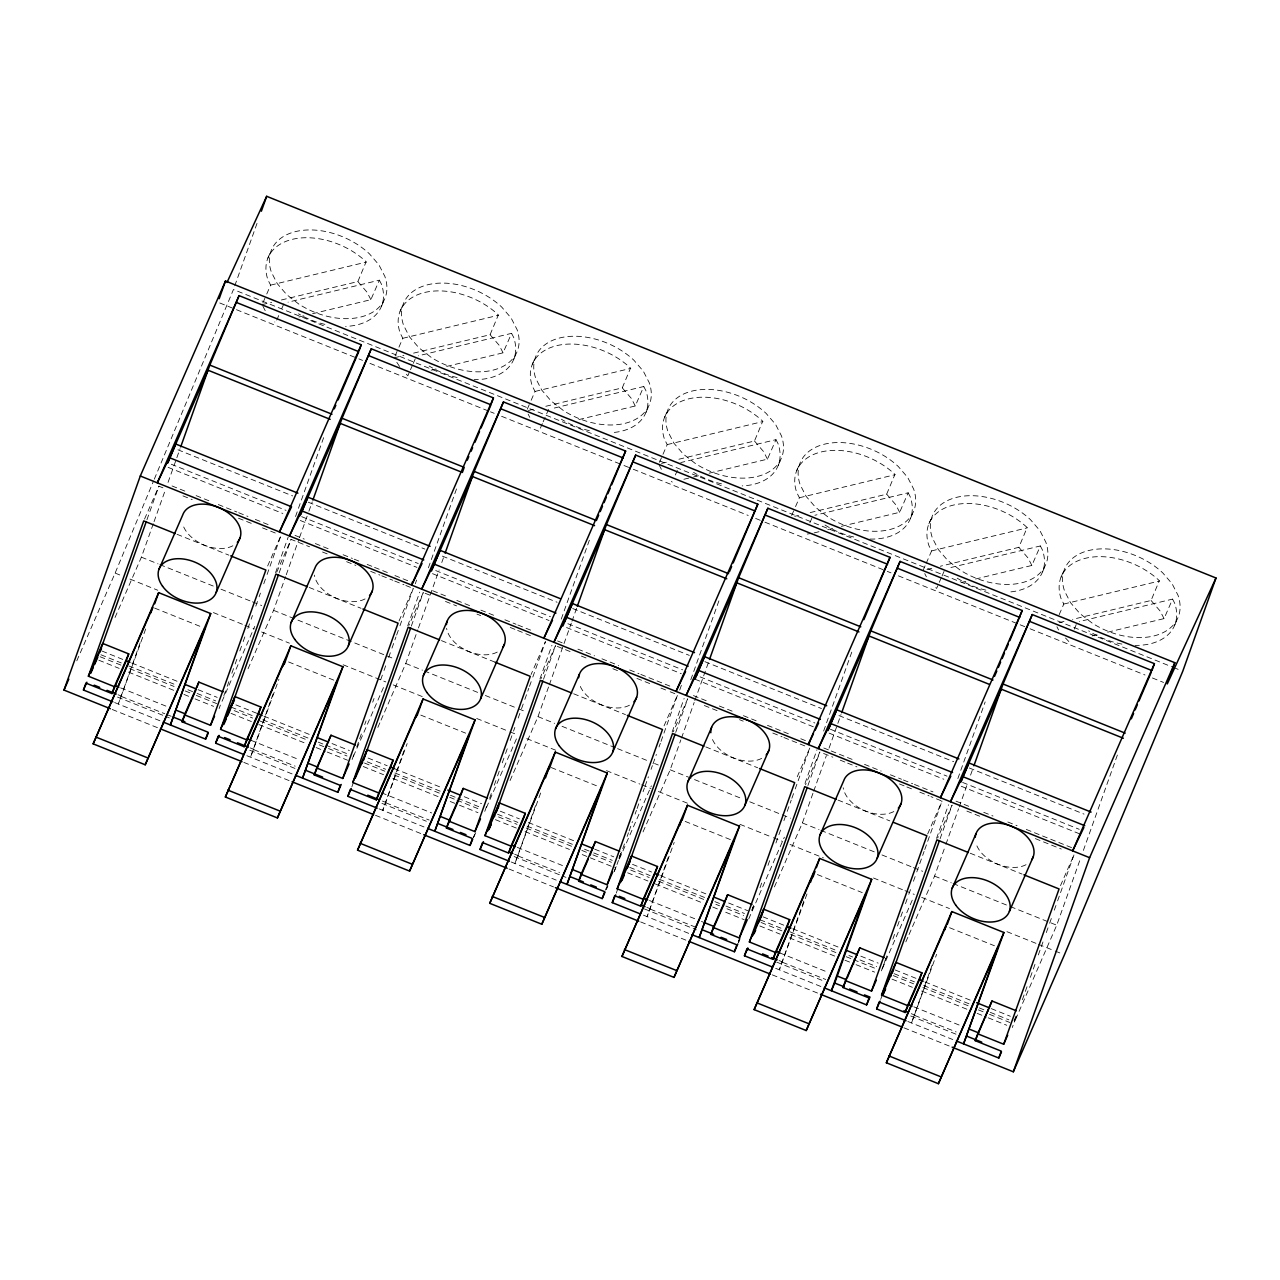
<?xml version="1.0" encoding="UTF-8"?>
<svg xmlns="http://www.w3.org/2000/svg" width="1280" height="1280" viewBox="0 0 1280 1280"><rect width="100%" height="100%" fill="white"/><g stroke="black" fill="none" stroke-linecap="round" stroke-linejoin="round"><path stroke-width="0.75" stroke-dasharray="5 3.75" d="M146.928 519.776L158.896 486.208L164.448 488.432M234.768 285.792L258.032 220.544M115.04 617.472L141.392 557.184L153.376 523.52M154.048 521.648L165.376 489.872M168.048 482.384L180.032 448.736M140.208 642.672L118.336 704.032L146.064 627.968M219.136 708.576L220.384 705.088M223.888 695.68L226.544 688.224M227.216 686.352L229.2 680.752M231.856 673.296L234.528 665.84M235.184 663.984L237.184 658.384M239.84 650.928L242.496 643.472M243.168 641.6L245.152 636.016M247.808 628.544L250.464 621.088M251.136 619.232L252.464 615.504M255.792 606.176L258.448 598.72M259.104 596.848L260.432 593.12M263.76 583.808L266.416 576.336M267.088 574.48L281.04 535.328L266.672 568.208M275.536 572.64L288.192 537.12M295.52 516.544L324.176 436.144M279.12 572.928L291.088 539.36L296.64 541.6M248.048 668.8L273.584 610.336L285.584 576.672M286.24 574.8L298.912 539.28M299.568 537.408L308.24 513.104M308.896 511.232L312.24 501.888M273.056 693.968L250.528 757.184L278.928 679.264M352.112 759.52L354.576 752.608M356.752 746.96L362.064 732.048M364.72 724.592L366.048 720.864M372.704 702.208L374.032 698.48M380.672 679.84L383.328 672.384M384 670.512L385.984 664.928M388.656 657.472L391.312 650M391.968 648.144L395.952 636.96M396.624 635.088L399.28 627.632M399.952 625.76L413.232 588.48L398.88 621.36M415.296 583.76L416.624 580.032M407.728 625.792L419.728 592.144M428.384 567.824L457.04 487.44M351.872 786.8L353.728 781.616M411.328 626.08L423.28 592.512L408.912 625.392M381.04 720.128L405.776 663.488L417.776 629.824M418.448 627.968L439.104 570M441.776 562.528L444.432 555.04M403.936 750.848L382.736 810.336L407.152 743.584M474.64 834.176L473.408 837.632L474.976 834.064M484.768 811.392L486.784 805.776M489.616 798.256L491.6 792.656M494.272 785.2L496.928 777.744M497.584 775.872L499.584 770.288M502.24 762.832L504.896 755.36M505.568 753.504L507.552 747.904M510.208 740.448L512.88 732.992M513.536 731.136L514.864 727.392M518.192 718.08L520.848 710.624M521.52 708.752L524.176 701.296M524.832 699.424L528.816 688.24M529.488 686.384L532.144 678.928M532.816 677.056L545.44 641.632L531.072 674.512M539.936 678.944L551.92 645.296M561.248 619.12L589.904 538.72M543.52 679.232L555.488 645.664L541.12 678.544M510.048 780.592L537.984 716.64L548.64 686.72M549.312 684.848L571.296 623.152M571.968 621.28L576.624 608.192M535.472 805.856L514.928 863.504L541.344 791.152M606.224 889.056L607.456 885.616M618.976 858.928L621.44 852.016L619.056 857.472M624.464 843.952L616.976 864.544M627.136 836.496L628.464 832.768M629.12 830.896L632.448 821.568M635.104 814.112L636.432 810.384M637.104 808.528L640.416 799.2M643.072 791.744L644.4 788.016M645.072 786.144L648.4 776.816M651.056 769.36L652.384 765.632M653.04 763.776L656.368 754.448M659.024 746.992L660.352 743.264M661.024 741.392L677.632 694.784L668.384 691.056M679.696 690.064L682.352 682.624M672.128 732.096L684.128 698.448M690.784 679.744L719.44 599.344M616.272 893.104L618.112 887.92M675.712 732.384L687.68 698.816L673.312 731.712M643.04 831.92L670.176 769.792L680.848 739.872M681.504 738L694.176 702.48M694.832 700.608L708.832 661.344M668.336 857.152L647.12 916.656L674.192 842.448M738.416 942.208L739.648 938.768M748.72 918.976L784.352 837.184M751.792 910.352L753.024 906.896M752.016 910.16L754.016 904.56M759.984 887.776L761.984 882.192M767.968 865.408L769.952 859.808M775.936 843.024L781.264 828.112M783.92 820.656L786.576 813.2M787.232 811.328L791.232 800.144M791.888 798.272L794.544 790.816M795.216 788.96L809.84 747.936L796.272 778.992M804.992 783.376L816.992 749.728M823.648 731.024L852.304 650.64M807.92 785.536L819.872 751.968L805.52 784.864M774.432 886.896L802.384 822.944L813.04 793.024M813.712 791.168L826.368 755.632M829.04 748.16L841.024 714.496M803.84 901.008L779.328 969.808L807.056 893.744M881.376 970.848L882.704 967.104M884.608 961.776L885.84 958.32M882.88 967.04L886.88 955.856M892.848 939.072L894.848 933.472M897.504 926.016L900.16 918.56M900.832 916.688L902.816 911.104M905.488 903.648L908.144 896.176M908.8 894.32L910.8 888.72M913.456 881.264L916.112 873.808M916.784 871.936L924.08 851.44M924.752 849.568L942.032 801.088L930.928 796.624M936.528 838.4L948.512 804.752M957.856 778.576L985.168 701.92M880.672 999.408L882.512 994.224M940.112 838.688L952.08 805.136L937.712 838.016M909.024 934.576L934.576 876.096L945.232 846.192M945.904 844.32L958.56 808.784M959.232 806.928L967.888 782.608M970.56 775.136L973.232 767.664M932.064 965.312L911.52 1022.96L936.608 954.336M1012.32 1027.504L1013.104 1025.296M1014.24 1022.128L1015.568 1018.384L1014.016 1021.952M1016.416 1016.464L1014.416 1022.048L1056.72 925.216L1080.72 857.904M1022.4 999.68L1027.712 984.768M1030.368 977.312L1035.68 962.384M1038.336 954.928L1043.664 940.016M1046.32 932.56L1048.976 925.104M1049.648 923.232L1051.632 917.632M1054.288 910.176L1056.944 902.72M1057.616 900.864L1074.224 854.24L1059.856 887.12M1083.376 850.432L1118.032 753.2M76.784 660.832L115.12 573.088L153.536 481.024M154.304 479.184L233.44 289.536L1171.648 666.752M144.528 519.088L158.896 486.208M267.888 258.112L271.296 250.304M262.88 302.864L265.984 295.76M266.752 294L270.624 285.136L267.984 279.984A61.696 40.224 23.6 0 1 295.152 238.736A61.696 40.224 23.6 0 1 366.144 261.776L357.872 281.568L279.344 300.48M278.736 315.52L275.648 322.624L274.768 321.936M281.84 308.432L284.16 303.12M312.56 313.728L370.864 299.68L379.376 280.176L288.048 302.176M381.552 306.096L384.96 298.304M276.72 572.24L291.088 539.36M222.032 701.312L254.752 626.384M400.08 311.264L403.488 303.472M395.072 356.016L398.176 348.912M398.944 347.152L402.816 338.288L400.192 333.136A61.696 40.224 23.6 0 1 427.36 291.904A61.696 40.224 23.6 0 1 498.352 314.928L490.08 334.72L413.456 353.168M412.496 365.136L407.84 375.776L404.512 372.224M413.264 363.36L416.368 356.272M446.704 366.416L503.056 352.832L511.584 333.344L418.304 355.808M513.744 359.248L517.152 351.456M353.424 756.288L383.76 686.848M532.288 364.416L535.696 356.624M377.84 727.44L380.24 721.952M527.28 409.168L530.368 402.08M531.152 400.304L535.024 391.44L532.384 386.304A61.696 40.224 23.6 0 1 559.552 345.056A61.696 40.224 23.6 0 1 630.544 368.08L622.272 387.872L545.648 406.32M542.368 423.6L540.032 428.928L539.168 428.24M543.136 421.84L548.56 409.424M578.896 419.568L635.264 405.984L643.776 386.496L552.448 408.496M645.952 412.4L649.36 404.608M486.432 807.616L516.752 738.176M474.176 836.272L475.744 832.72M664.48 417.568L667.888 409.776M659.472 462.32L667.216 444.592L664.576 439.456A61.696 40.224 23.6 0 1 691.76 398.208A61.696 40.224 23.6 0 1 762.736 421.232L754.48 441.024L675.936 459.936M675.328 474.992L678.432 467.888M709.152 473.184L767.456 459.152L775.968 439.648L680.752 462.576M664.064 725.84L677.632 694.784M778.144 465.552L781.552 457.76M605.344 890.128L606.704 887.008M614.176 871.184L616.512 865.824M619.424 858.944L651.36 785.856M606.384 889.44L607.936 885.872M614.176 871.6L615.728 868.032L580.56 853.904M796.688 470.72L800.096 462.928M791.664 515.472L794.768 508.384M795.536 506.608L799.408 497.744L796.784 492.608A61.696 40.224 23.6 0 1 823.952 451.36A61.696 40.224 23.6 0 1 894.944 474.384L886.672 494.176L810.048 512.624M809.856 522.816L812.96 515.728M841.36 526.336L899.648 512.304L908.176 492.8L814.896 515.264M910.336 518.72L913.744 510.912M738.224 941.712L739.584 938.592M738.576 942.592L740.144 938.592M928.88 523.872L932.288 516.08M923.088 570.4L925.424 565.072M926.192 563.312L931.616 550.896L928.976 545.76A61.696 40.224 23.6 0 1 956.144 504.512A61.696 40.224 23.6 0 1 1027.136 527.536L1018.864 547.328L940.336 566.24M941.28 577.744L936.64 588.384L935.76 587.696M942.048 575.968L945.152 568.88M975.504 579.024L1031.856 565.456L1040.368 545.952L949.04 567.952M927.664 833.968L942.032 801.088M1042.544 571.872L1045.952 564.064M882.224 968.896L913.36 897.648M1061.072 577.04L1064.48 569.232M905.84 941.872L908.24 936.4M1059.168 614.688L1063.808 604.048L1061.184 598.912A61.696 40.224 23.6 0 1 1088.352 557.664A61.696 40.224 23.6 0 1 1159.344 580.688L1151.072 600.48L1072.528 619.392M1074.256 629.136L1077.344 622.032M1107.696 632.176L1164.048 618.608L1172.576 599.104L1079.296 621.568M1174.736 625.024L1178.144 617.216M1014.064 1020.576L1016.448 1015.12M270.624 285.136L366.4 262.064M262.096 304.624L271.68 302.32M298.96 317.008L304.784 315.6M402.816 338.288L498.592 315.216M394.304 357.776L403.872 355.472M431.152 370.16L436.992 368.752M535.024 391.44L630.8 368.368M528.416 410.48L536.08 408.624M667.216 444.592L762.992 421.52M666.368 462.24L658.704 464.096L661.984 470.496M683.904 479.264L691.664 477.392M693.616 476.928L701.392 475.056M799.408 497.744L895.184 474.672M794.72 516.32L798.56 515.392M812.208 533.36L803.568 534.544M814.144 532.896L819.984 531.488M827.76 529.616L833.584 528.208M931.616 550.896L1027.392 527.824M926.928 569.472L932.672 568.096M961.888 582.304L965.776 581.36M1063.808 604.048L1159.584 580.992M1059.12 622.624L1064.864 621.248M1092.144 635.92L1097.984 634.512M121.6 696.56L164.752 713.728M166.544 714.432L171.936 716.576M253.792 749.712L295.152 766.16M385.984 802.88L429.136 820.032M518.192 856.032L559.536 872.464M650.384 909.184L698.928 928.48M782.592 962.336L825.744 979.488M914.784 1015.488L956.144 1031.936M1173.504 667.504L1180.912 670.48M219.776 302.976L234.608 308.944M236.464 309.696L356.992 358.144M358.848 358.896L362.544 360.384M369.968 363.376L488.64 411.088M490.48 411.824L494.192 413.312M501.616 416.304L622.128 464.768M623.984 465.504L631.408 468.48M633.264 469.232L748.224 515.456M755.632 518.432L763.056 521.424M764.896 522.16L885.424 570.624M887.28 571.376L890.992 572.864M898.4 575.84L1028.192 628.032M1030.048 628.768L1145.008 674.992M1152.416 677.984L1163.552 682.448M177.952 449.792L292.704 495.936M308.304 502.208L424.896 549.088M442.352 556.112L557.088 602.24M572.688 608.512L689.296 655.392M704.896 661.664L821.488 708.544M838.944 715.568L953.68 761.696M969.28 767.968L1084.032 814.112M171.296 464.24L286.048 510.384M301.648 516.656L418.24 563.536M435.696 570.56L550.432 616.688M567.888 623.712L682.64 669.84M700.08 676.864L814.832 722.992M830.432 729.264L947.024 776.16M962.624 782.432L1079.232 829.312M168.112 467.344L282.848 513.488M300.304 520.496L416.912 567.376M432.496 573.648L549.104 620.528M566.56 627.552L681.296 673.68M695.056 679.216L813.504 726.848M829.104 733.12L943.84 779.248M961.296 786.272L1081.6 834.64M172.048 485.952L185.008 491.168M196.112 495.632L209.072 500.832M218.32 504.56L236.832 512M238.688 512.736L247.936 516.464M255.344 519.44L268.288 524.656M294.992 535.392L304.256 539.104M315.36 543.568L328.32 548.784M343.12 554.736L352.368 558.448M354.224 559.2L359.776 561.424M367.184 564.416L372.736 566.64M374.576 567.392L387.536 572.592M394.944 575.568L411.6 582.272M432.752 590.768L447.552 596.72M456.816 600.448L471.616 606.4M480.864 610.128L495.68 616.08M504.928 619.792L516.032 624.256M517.888 625.008L530.848 630.208M557.552 640.944L563.104 643.184M577.904 649.136L594.56 655.84M601.968 658.816L618.624 665.504M629.728 669.968L638.976 673.696M640.832 674.432L670.448 686.336M693.44 695.584L706.4 700.8M719.36 706.016L734.16 711.968M743.408 715.68L758.224 721.632M767.472 725.36L789.68 734.288M800.784 738.752L810.048 742.48M823.792 748L829.344 750.24M831.2 750.976L853.408 759.904M864.512 764.368L881.168 771.072M890.416 774.784L901.52 779.248M903.376 780L912.624 783.728M914.48 784.464L932.992 791.904M955.984 801.152L968.944 806.368M983.744 812.32L993.008 816.032M1007.808 821.984L1017.072 825.712M1026.32 829.44L1072.592 848.032M182.944 495.888L192.208 499.6M238.48 518.208L253.28 524.16M262.528 527.888L277.344 533.84M298.496 542.336L309.6 546.8M322.544 552.016L328.096 554.24M346.608 561.68L355.856 565.408M370.672 571.36L379.92 575.088M381.776 575.824L392.88 580.288M394.736 581.04L403.984 584.752M405.84 585.504L411.392 587.728M425.136 593.264L432.544 596.24M445.488 601.44L456.592 605.904M476.96 614.096L480.656 615.584M510.272 627.488L515.824 629.728M517.68 630.464L530.624 635.68M557.328 646.416L570.288 651.616M581.392 656.08L586.944 658.32M612.864 668.736L618.416 670.976M636.912 678.416L649.872 683.616M660.976 688.08L666.528 690.32M704.336 705.52L719.136 711.472M739.504 719.664L743.2 721.152M772.816 733.056L782.064 736.768M783.92 737.52L806.128 746.448M823.584 753.472L832.832 757.184M840.24 760.16L845.792 762.4M847.648 763.136L856.896 766.864M899.456 783.968L905.008 786.208M906.864 786.944L912.416 789.184M919.824 792.16L929.072 795.888M966.88 811.088L981.696 817.04M1035.36 838.624L1061.28 849.04M177.04 534.304L228.864 555.152M309.232 587.472L361.056 608.304M441.44 640.624L495.104 662.192M573.632 693.776L625.456 714.608M705.824 746.928L757.648 767.76M838.032 800.08L889.856 820.912M970.224 853.232L1022.048 874.064M141.392 557.184L158.048 563.872M159.888 564.624L213.568 586.192M220.976 589.184L250.576 601.088M252.432 601.824L261.696 605.552M273.584 610.336L393.888 658.704M405.776 663.488L422.448 670.176M424.288 670.928L477.968 692.512M485.36 695.488L516.832 708.128M518.688 708.88L526.08 711.856M537.984 716.64L554.64 723.344M562.048 726.32L615.712 747.888M617.568 748.64L647.184 760.544M654.576 763.52L658.288 765.008M670.176 769.792L742.368 798.816M749.76 801.792L790.48 818.16M802.384 822.944L819.04 829.648M820.88 830.384L874.56 851.968M881.968 854.944L911.568 866.848M913.424 867.6L922.672 871.312M934.576 876.096L951.232 882.8M953.088 883.536L1008.608 905.872M1010.464 906.608L1056.72 925.216M115.12 573.088L120.672 575.328M129.952 579.056L157.76 590.24M213.392 612.592L243.056 624.528M244.912 625.28L254.176 628.992M261.6 631.984L289.408 643.168M343.184 664.784L385.824 681.936M393.232 684.912L424.768 697.584M476.672 718.464L508.192 731.136M510.048 731.888L517.472 734.864M526.736 738.592L556.4 750.512M606.464 770.64L639.84 784.064M641.696 784.816L650.976 788.544M658.384 791.52L688.048 803.456M739.968 824.32L771.488 836.992M773.344 837.744L782.608 841.472M790.032 844.448L823.408 857.872M873.472 878L903.136 889.936M904.992 890.672L914.256 894.4M921.68 897.392L949.488 908.56M1006.96 931.68L1036.64 943.6M1038.496 944.352L1053.328 950.32M1055.168 951.056L1062.592 954.048M154.592 608.08L201.248 626.832M288.576 661.952L335.248 680.72M420.784 715.104L465.648 733.152M551.184 767.536L597.856 786.304M685.168 821.408L731.84 840.176M817.376 874.56L862.24 892.608M949.568 927.712L994.448 945.76M101.968 651.04L122.784 659.424M131.792 663.04L177.904 681.584M198.096 689.696L217.184 697.376M235.904 704.896L256.72 713.264M263.984 716.192L310.112 734.736M332.016 743.552L349.376 750.528M368.096 758.048L387.184 765.728M394.336 768.608L442.304 787.888M464.224 796.704L481.568 803.68M500.288 811.2L519.376 818.88M528.384 822.496L574.496 841.04M594.688 849.152L613.776 856.832M632.496 864.352L651.584 872.032M660.576 875.648L706.704 894.192M728.624 903.008L747.712 910.688M762.96 916.816L783.776 925.184M792.784 928.8L838.896 947.344M860.816 956.16L878.16 963.136M895.152 969.968L915.968 978.336M924.976 981.952L971.104 1000.496M991.28 1008.624L1010.368 1016.288M100.928 654.768L121.296 662.944M128.688 665.92L176.816 685.28M187.92 689.744L195.312 692.72M197.168 693.456L215.68 700.896M231.28 707.168L253.488 716.096M262.736 719.824L309.008 738.432M318.256 742.144L323.808 744.384M325.664 745.12L347.872 754.048M367.184 761.808L385.68 769.264M394.944 772.976L441.2 791.584M450.464 795.296L456.016 797.536M457.872 798.272L481.92 807.952M497.52 814.224L517.888 822.416M527.136 826.128L573.408 844.736M584.512 849.2L591.92 852.176M593.76 852.928L612.272 860.368M629.728 867.376L650.08 875.568M659.328 879.28L705.6 897.888M714.864 901.616L724.112 905.328M725.968 906.08L744.464 913.52M760.064 919.792L782.272 928.72M789.68 931.696L835.952 950.304M848.912 955.504L852.608 956.992M860.016 959.968L876.672 966.672M894.112 973.68L914.48 981.872M923.728 985.584L970 1004.192M979.248 1007.92L988.512 1011.632M990.352 1012.384L1008.864 1019.824M100.08 656.72L122.288 665.648M129.696 668.624L174.112 686.48M185.216 690.944L194.464 694.672M196.32 695.408L216.672 703.6M234.128 710.608L252.64 718.048M260.032 721.024L308.16 740.384M319.264 744.848L326.672 747.824M328.512 748.56L347.024 756M364.48 763.024L384.832 771.2M394.08 774.928L440.352 793.536M449.616 797.248L455.168 799.488M457.008 800.224L479.216 809.152M498.528 816.912L517.024 824.352M526.288 828.08L572.56 846.688M581.808 850.4L591.056 854.128M592.912 854.864L611.424 862.304M630.72 870.064L649.232 877.52M658.48 881.232L704.752 899.84M715.856 904.304L719.552 905.792M726.96 908.768L743.616 915.472M761.072 922.48L783.28 931.408M790.688 934.384L836.944 952.992M846.208 956.72L851.76 958.944M853.6 959.696L877.664 969.36M893.264 975.632L913.632 983.824M922.88 987.536L969.152 1006.144M978.4 1009.872L987.648 1013.584M989.504 1014.336L1009.872 1022.512M98.832 660.208L119.184 668.4M128.448 672.112L174.72 690.72M183.968 694.432L193.216 698.16M195.072 698.896L213.584 706.352M231.024 713.36L251.392 721.552M258.8 724.528L306.912 743.872M316.16 747.584L325.424 751.312M327.264 752.064L347.632 760.24M363.232 766.512L383.584 774.704M392.848 778.416L439.104 797.024M450.208 801.488L457.616 804.464M459.472 805.216L477.984 812.656M495.424 819.664L517.632 828.592M525.04 831.568L569.456 849.44M627.632 872.816L647.984 881.008M655.392 883.984L701.648 902.592M712.768 907.056L718.32 909.28M725.712 912.256L744.224 919.696M759.824 925.968L780.176 934.16M789.44 937.888L835.712 956.48M844.96 960.208L854.208 963.92M856.064 964.672L874.576 972.112M892.016 979.136L912.384 987.312M921.632 991.04L967.904 1009.632M977.152 1013.36L986.416 1017.088M988.256 1017.824L1006.768 1025.264M120.656 687.904L167.28 706.656M251.088 740.352L299.472 759.808M381.52 792.784L431.68 812.96M517.264 847.36L563.872 866.112M649.456 900.528L699.664 920.704M701.456 921.424L705.04 922.88M779.888 952.96L828.272 972.416M913.856 1006.832L960.464 1025.568M118.064 694.752L121.744 696.24M250.272 747.92L253.936 749.392M382.464 801.072L386.144 802.544M514.656 854.224L518.336 855.696M646.864 907.376L650.528 908.848M779.056 960.528L782.736 962M911.264 1013.68L914.928 1015.152M117.536 697.072L169.36 717.904M249.744 750.224L296 768.832M381.936 803.376L426.352 821.248M514.128 856.528L565.952 877.376M644.48 908.944L696.304 929.776M776.672 962.096L824.8 981.44M910.736 1016L956.992 1034.592M114.656 702.56L161.408 721.36M246.864 755.712L293.616 774.512M379.056 808.864L424.016 826.944M511.248 862.016L556.208 880.096M643.456 915.168L690.208 933.968M775.648 968.32L822.4 987.12M907.856 1021.488L952.8 1039.552M112.208 709.472L158.56 728.112M243.856 762.4L290.208 781.04M375.504 815.328L421.856 833.968M508.992 869.008L553.504 886.896M640.64 921.936L686.992 940.576M772.288 974.864L818.64 993.504M903.936 1027.808L950.288 1046.448M1068.832 641.536L1065.504 638M671.36 481.392L672.24 482.08M1151.072 600.48L1160.192 611.104L1164.048 618.608M1018.864 547.328L1028 557.936L1031.856 565.456M886.672 494.176L895.808 504.784L899.648 512.304M754.48 441.024L763.6 451.632L767.456 459.152M622.272 387.872L631.408 398.48L635.264 405.984M490.08 334.72L499.216 345.328L503.056 352.832M357.872 281.568L367.008 292.176L370.864 299.68M399.584 366.512L395.936 360.992M1172.576 599.104L1174.64 603.136A61.696 40.224 23.6 0 1 1135.136 645.392M1040.368 545.952L1042.432 549.984A61.696 40.224 23.6 0 1 1008.384 592.096M1056.928 626.752L1058.576 629.952M908.176 492.8L910.24 496.832A61.696 40.224 23.6 0 1 868.912 539.04M924.736 573.6L926.384 576.8M775.968 439.648L778.048 443.68A61.696 40.224 23.6 0 1 742.192 485.888M643.776 386.496L645.84 390.528A61.696 40.224 23.6 0 1 611.792 432.64M511.584 333.344L513.648 337.376A61.696 40.224 23.6 0 1 474.144 379.632M528.144 414.144L529.776 417.344M379.376 280.176L381.456 284.224A61.696 40.224 23.6 0 1 345.6 326.416M262.928 306.224L265.392 311.04M232.848 545.776A30.88 20.128 23.6 0 1 183.248 525.84M1026.032 864.704A30.88 20.128 23.6 0 1 976.448 844.768M893.824 811.552A30.88 20.128 23.6 0 1 863.184 810A30.88 20.128 23.6 0 1 843.2 787.76M761.632 758.384A30.88 20.128 23.6 0 1 712.048 738.448M629.44 705.232A30.88 20.128 23.6 0 1 579.84 685.296M497.232 652.08A30.88 20.128 23.6 0 1 466.592 650.528A30.88 20.128 23.6 0 1 446.608 628.288M365.04 598.928A30.88 20.128 23.6 0 1 334.384 597.376A30.88 20.128 23.6 0 1 314.416 575.136M721.504 483.84A61.696 40.224 23.6 0 1 693.568 472.352M853.696 536.992A61.696 40.224 23.6 0 1 824.288 524.56M985.904 590.144A61.696 40.224 23.6 0 1 956.48 577.712M1121.92 644.08A61.696 40.224 23.6 0 1 1088.688 630.88M589.312 430.672A61.696 40.224 23.6 0 1 561.376 419.2M457.104 377.52A61.696 40.224 23.6 0 1 429.168 366.048M324.912 324.368A61.696 40.224 23.6 0 1 298.496 313.808M1092.096 623.072L1079.888 613.552L1070.496 602.656L1064.592 591.12A61.696 40.224 23.6 0 1 1091.76 549.872A61.696 40.224 23.6 0 1 1162.752 572.896L1172.128 583.792L1178.048 595.344A61.696 40.224 23.6 0 1 1157.248 634.992A61.696 40.224 23.6 0 1 1092.096 623.072M959.888 569.92L947.68 560.4L938.304 549.504L932.384 537.952A61.696 40.224 23.6 0 1 959.552 496.704A61.696 40.224 23.6 0 1 1030.544 519.744L1039.92 530.64L1045.84 542.192A61.696 40.224 23.6 0 1 1025.056 581.84A61.696 40.224 23.6 0 1 959.888 569.92M827.696 516.768L815.488 507.248L806.112 496.352L800.192 484.8A61.696 40.224 23.6 0 1 827.36 443.552A61.696 40.224 23.6 0 1 898.352 466.592L907.728 477.488L913.648 489.04A61.696 40.224 23.6 0 1 892.864 528.672A61.696 40.224 23.6 0 1 827.696 516.768M695.488 463.616L683.296 454.096L673.904 443.2L667.984 431.648A61.696 40.224 23.6 0 1 695.168 390.4A61.696 40.224 23.6 0 1 766.144 413.44L775.536 424.336L781.456 435.872A61.696 40.224 23.6 0 1 760.656 475.52A61.696 40.224 23.6 0 1 695.488 463.616M563.296 410.464L551.088 400.944L541.712 390.048L535.792 378.496A61.696 40.224 23.6 0 1 562.96 337.248A61.696 40.224 23.6 0 1 633.952 360.288L643.328 371.184L649.248 382.72A61.696 40.224 23.6 0 1 628.464 422.368A61.696 40.224 23.6 0 1 563.296 410.464M431.104 357.312L418.896 347.792L409.52 336.88L403.6 325.344A61.696 40.224 23.6 0 1 430.768 284.096A61.696 40.224 23.6 0 1 501.76 307.12L511.136 318.032L517.056 329.568A61.696 40.224 23.6 0 1 496.256 369.216A61.696 40.224 23.6 0 1 431.104 357.312M298.896 304.144L286.704 294.64L277.312 283.728L271.392 272.192A61.696 40.224 23.6 0 1 298.56 230.944A61.696 40.224 23.6 0 1 369.552 253.968L378.944 264.88L384.864 276.416A61.696 40.224 23.6 0 1 364.064 316.064A61.696 40.224 23.6 0 1 298.896 304.144"/><path stroke-width="1.5" d="M110.352 708.72L64 690.08L140.304 476L225.488 281.008L1174.832 662.704L1167.264 683.936L1216 578L266.672 196.304L227.008 282.48M219.184 298.704L225.488 281.008M112.832 701.824L83.456 690.016L85.92 683.104L111.952 693.568L126.256 660.816L128.72 653.904L102.688 643.44L88.384 676.208L114.4 686.672L111.952 693.568M88.384 676.208L143.728 520.912L175.184 533.568M146.256 521.632L99.744 652.16L101.472 648.544M169.408 457.648L157.296 482.832L239.088 295.632L361.232 344.752L279.456 531.952L291.568 506.768L169.408 457.648L167.584 462.752L208.032 370.208L330.176 419.328M261.36 211.216L266.672 196.304M180.704 446.864L209.84 365.088L239.088 295.632M93.152 743.856L158.656 592.64L210.72 613.568L170.384 724.96L204.848 628.288L145.216 764.784L93.152 743.856L152.784 607.344L150.8 612.928M154.688 603.808L158.656 592.64M145.216 764.784L210.72 613.568M163.2 722.08L205.616 739.12L208.064 732.224L182.048 721.76L184.512 714.848L198.816 682.096L223.104 691.856M196.976 687.264L198.816 682.096M184.512 714.848L210.528 725.312L265.872 570.032L230.704 555.888M243.184 754.24L215.648 743.168L218.112 736.256L244.144 746.72L258.448 713.968L260.912 707.056L234.896 696.592L220.576 729.36L246.608 739.824L244.144 746.72M220.576 729.36L275.92 574.064L307.392 586.72M218.272 737.584L219.056 735.36L215.648 743.168M230.432 709.12L234.896 696.592M231.936 705.312L278.464 574.784M299.792 515.904L301.616 510.8L423.76 559.92M359.392 349.936L361.232 344.752M312.896 500.016L342.048 418.256L371.28 348.784L493.44 397.904L491.584 403.088M225.36 797.008L290.864 645.792L342.912 666.736L302.576 778.112L337.04 681.44L277.408 817.936L225.36 797.008L284.992 660.512L283.008 666.08M284.224 664.4L290.864 645.792M277.408 817.936L342.912 666.736M295.408 775.232L337.808 792.288L340.272 785.376L314.24 774.912L316.704 768L331.008 735.248L355.312 745.008M314.24 774.912L331.008 735.248M316.704 768L342.736 778.464L398.08 623.184L362.912 609.04M462.368 472.48L464.192 467.36L342.048 418.256M377.216 808.128L347.856 796.32L350.32 789.408L376.336 799.872L390.656 767.12L393.12 760.208L367.088 749.744L352.768 782.512L378.8 792.976L376.336 799.872M352.768 782.512L408.128 627.232L439.584 639.872M362.16 763.568L362.624 762.272M364.624 756.656L367.088 749.744M363.472 760.32L410.656 627.936M555.968 613.072L433.808 563.952L431.984 569.072L472.416 476.512L594.576 525.632M445.104 553.168L474.24 471.408L503.472 401.936L625.632 451.056L611.696 484.768M357.552 850.16L423.056 698.96L475.104 719.888L434.784 831.264L469.248 734.592L409.6 871.088L357.552 850.16L417.184 713.664L415.856 717.376M417.088 715.68L423.056 698.96M409.6 871.088L475.104 719.888M427.6 828.384L470 845.44L472.464 838.528L446.432 828.064L448.896 821.152L463.216 788.4L487.504 798.16M463.216 788.4L460.752 795.296L447.84 790.112M448.896 821.152L474.928 831.616L530.272 676.336L495.104 662.192M509.424 861.28L480.048 849.472L482.512 842.56L508.544 853.04L522.848 820.272L525.312 813.36L499.28 802.896L484.976 835.664L511.008 846.128L508.544 853.04M484.976 835.664L540.32 680.384L571.776 693.024M494.368 816.72L494.816 815.424M495.488 813.552L499.28 802.896M542.864 681.088L496.336 811.616L498.864 806.176M688.16 666.224L566 617.104L564.192 622.224L604.624 529.664L726.768 578.784M570.848 607.776L572.368 603.504L694.512 652.608M577.296 606.32L606.448 524.56L635.68 455.104L757.824 504.208L733.184 562.944M489.744 903.312L555.248 752.112L607.312 773.04L566.976 884.432L601.44 787.744L541.808 924.24L489.744 903.312L549.392 766.816L545.408 777.968M549.296 768.848L555.248 752.112M541.808 924.24L607.312 773.04M559.808 881.536L602.208 898.592L604.672 891.68L578.64 881.216L581.104 874.304L595.408 841.552L619.696 851.312M589.84 855.584L595.408 841.552M581.104 874.304L607.12 884.768L662.464 729.488L627.312 715.36M639.776 913.696L612.256 902.624L614.704 895.728L640.736 906.192L655.056 873.424L657.504 866.528L631.488 856.048L617.168 888.816L643.2 899.28L640.736 906.192M617.168 888.816L672.512 733.536L703.984 746.176M629.632 861.232L631.488 856.048M675.056 734.256L628.528 864.768L630.272 861.152M820.352 719.376L698.208 670.256L696.384 675.376L736.816 582.816L858.976 631.936M709.504 659.472L738.64 577.712L767.872 508.256L890.032 557.36L863.856 619.68M621.952 956.464L687.456 805.264L739.504 826.192L699.184 937.584L733.632 840.896L674 977.392L621.952 956.464L681.584 819.968L679.6 825.552M682.144 820.128L687.456 805.264M674 977.392L739.504 826.192M692 934.688L734.4 951.744L736.864 944.832L710.832 934.368L713.296 927.472L727.616 894.704L751.904 904.48M725.76 899.888L727.616 894.704M713.296 927.472L739.328 937.936L794.672 782.64L759.504 768.512M771.984 966.848L744.448 955.776L746.912 948.88L772.928 959.344L787.248 926.576L789.712 919.68L763.68 909.216L749.376 941.968L775.392 952.432L772.928 959.344M749.376 941.968L804.72 786.688L836.176 799.344M747.072 950.192L747.856 947.984L744.448 955.776M759.216 921.744L763.68 909.216M761.392 916.064L807.248 787.408M952.56 772.528L830.4 723.408L828.576 728.528L869.024 635.968L989.312 684.352M841.696 712.64L870.832 630.864L900.08 561.408L1022.224 610.512L1009.824 640.656M754.144 1009.616L819.648 858.416L871.712 879.344L834.72 983.072L831.376 990.736L865.84 894.048L806.208 1030.544L754.144 1009.616L813.776 873.12M810.464 882.416L813.12 874.976M813.024 877.008L815.008 871.424M816.336 867.712L819.648 858.416M806.208 1030.544L871.712 879.344M824.192 987.84L866.592 1004.896L869.056 997.984L843.04 987.52L845.488 980.624L859.808 947.856L884.096 957.632M847.216 977.936L859.808 947.856M845.488 980.624L871.52 991.088L926.864 835.792L893.552 822.4M906.016 1020.736L876.64 1008.928L879.104 1002.032L905.136 1012.496L919.44 979.728L921.904 972.832L895.888 962.368L881.568 995.12L907.6 1005.584L905.136 1012.496M881.568 995.12L936.912 839.84L968.368 852.496M890.96 976.176L891.408 974.896M892.272 972.944L939.456 840.56M1084.752 825.68L962.608 776.56L960.784 781.68L1001.216 689.136L1123.36 738.24M973.888 765.792L1003.04 684.016L1032.272 614.56L1154.416 663.664L1151.968 670.576L1029.808 621.456M886.352 1062.768L951.856 911.568L1003.904 932.496L963.568 1043.888L998.032 947.2L938.4 1083.696L886.352 1062.768L945.984 926.272L944.656 930M947.216 924.576L951.856 911.568M938.4 1083.696L1003.904 932.496M956.4 1040.992L998.8 1058.048L1001.264 1051.136L975.232 1040.672L977.696 1033.776L992 1001.008L1016.304 1010.784M975.232 1040.672L992 1001.008M977.696 1033.776L1003.712 1044.24L1059.072 888.96L1023.904 874.816M952.144 1047.184L1013.328 1071.792L1089.632 857.696L1174.832 662.704M1216 578L1182.768 671.232L1064.448 954.784L1013.328 1071.792M334.288 408.848L335.824 405.28M338.112 399.904L358.768 351.648L236.624 302.544M467.264 460.208L468.784 456.64M471.088 451.28L472.608 447.696M474.912 442.336L479.504 431.616M481.024 428.048L490.976 404.816L368.816 355.696M598.688 515.152L596.4 520.512L474.24 471.408M600.224 511.584L602.512 506.224M604.048 502.64L606.336 497.28M607.872 493.712L610.16 488.352M729.36 571.888L731.648 566.528M994.512 676.4L996.816 671.04M998.352 667.472L1000.64 662.112M1002.176 658.528L1004.464 653.168M1006 649.6L1008.288 644.24M1131.312 718.832L1133.6 713.472M1135.136 709.904L1137.424 704.528M1138.96 700.96L1151.2 672.368M64 690.08L68.8 679.12M167.856 462.944L175.776 444.032L297.92 493.152M90.112 673.52L100.224 650.352M83.456 690.016L86.864 682.208M90.752 673.296L93.088 667.952M94.656 664.384L97.776 657.248M158.944 569.408L182.8 514.8A30.88 20.128 23.6 0 1 221.872 508.992A30.88 20.128 23.6 0 1 237.328 542.352M114.4 686.672L128.72 653.904M216.208 592.416L240.064 537.824M182.048 721.76L196.352 688.992L185.28 684.544M371.28 348.784L289.488 535.984L301.616 510.8M300.528 514.208L340.224 423.36L460.528 471.728M300.848 514.272L307.968 497.184L430.112 546.304M210.528 725.312L214.512 716.208M205.616 739.12L208.336 732.88M223.856 723.104L232.432 703.504M232.88 703.52L234.464 699.856M223.728 724.672L226.08 719.328M227.632 715.76L229.968 710.4M291.152 622.56L314.992 567.952A30.88 20.128 23.6 0 1 354.08 562.144A30.88 20.128 23.6 0 1 369.536 595.504M246.608 739.824L260.912 707.056M348.4 645.584L372.256 590.976M493.44 397.904L411.648 585.104L422.032 563.504M503.472 401.936L421.696 589.136L433.808 563.952M431.456 571.072L440.16 550.352L560.464 598.72M342.736 778.464L349.088 763.904M337.808 792.288L341.216 784.48M355.28 778.048L363.84 758.432M347.856 796.32L351.264 788.512M423.344 675.712L447.2 621.104M378.8 792.976L393.12 760.208M480.608 698.736L504.464 644.128M446.432 828.064L459.968 797.088M625.632 451.056L543.84 638.256L552.496 620.256M635.68 455.104L553.888 642.288L566 617.104M562.848 626.064L570.048 609.6M474.928 831.616L480.496 818.88M470 845.44L472.736 839.2M487.472 831.2L496.832 809.808M480.048 849.472L483.456 841.68M488.912 829.2L491.248 823.84M488.896 829.616L491.232 824.272M555.536 728.864L579.392 674.256M511.008 846.128L525.312 813.36M612.8 751.888L636.656 697.28M578.64 881.216L588.272 859.152M757.824 504.208L676.048 691.408L685.568 671.616M767.872 508.256L686.096 695.456L698.208 670.256M695.056 679.216L704.56 656.656L826.72 705.76M607.12 884.768L612.688 872.032M602.208 898.592L604.928 892.352M620.448 882.576L629.024 862.96L627.024 868.576L627.872 866.64M612.256 902.624L615.664 894.832M621.888 880.56L624.224 875.216M687.744 782.016L711.6 727.408M643.2 899.28L657.504 866.528M744.992 805.04L768.848 750.432M710.832 934.368L725.152 901.616L714.08 897.168M890.032 557.36L808.24 744.56L813.44 733.76M900.08 561.408L818.288 748.608L830.4 723.408M828.048 730.544L836.768 709.808L958.912 758.928M739.328 937.936L747.28 919.728M734.4 951.744L737.808 943.936M752.656 935.728L761.216 916.112M754.08 933.712L755.648 930.16M819.936 835.168L843.792 780.576A30.88 20.128 23.6 0 1 882.864 774.752A30.88 20.128 23.6 0 1 898.32 808.112M775.392 952.432L789.712 919.68M877.2 858.192L901.056 803.584M843.04 987.52L846.448 979.728L837.248 976.032M1022.224 610.512L940.432 797.712L950.832 776.128M1032.272 614.56L950.48 801.76L962.608 776.56M961.04 781.856L968.96 762.96L1091.104 812.08M871.52 991.088L876.288 980.16M866.592 1004.896L870 997.088L864.432 994.88M882.512 994.224L892.64 971.056M876.64 1008.928L880.048 1001.136M883.168 994L885.504 988.656M883.152 994.432L885.504 989.088M952.144 888.32L975.984 833.728M907.6 1005.584L921.904 972.832M1009.392 911.344L1033.248 856.752M1154.416 663.664L1072.64 850.864L1083.888 827.488M1003.712 1044.24L1007.696 1035.136M998.8 1058.048L1001.52 1051.808M815.168 730.176L818.624 722.976M173.728 717.296L184.88 721.728M305.936 770.448L322.64 777.104M438.128 823.6L452.992 829.52M460.416 832.464L465.984 834.688M570.336 876.752L583.328 881.92M590.752 884.88L596.32 887.104M702.528 929.92L713.664 934.336M721.104 937.296L726.672 939.504M834.72 983.072L844.016 986.752M849.584 988.976L857.008 991.92M966.928 1036.224L981.776 1042.128M501.024 408.848L623.168 457.968M633.216 462L755.36 511.12M765.408 515.152L887.568 564.272M897.616 568.304L1019.76 617.424M209.84 365.088L332 414.208M606.448 524.56L728.592 573.664M738.64 577.712L860.784 626.816M870.832 630.864L992.992 679.984M1003.04 684.016L1125.184 733.136M140.304 476L1089.632 857.696M126.256 660.816L129.952 662.288M258.448 713.968L262.144 715.456M317.488 737.696L328.56 742.144M390.656 767.12L394.336 768.608M581.888 844L592.944 848.464M655.056 873.424L658.736 874.912M787.248 926.576L790.944 928.064M846.272 950.32L857.344 954.768M919.44 979.728L923.136 981.216M976.624 1002.72L989.536 1007.92M115.36 685.776L118.896 687.2M176.256 710.256L185.456 713.952M247.552 738.928L251.088 740.352M308.448 763.408L317.648 767.104M440.656 816.56L449.84 820.256M511.952 845.232L515.488 846.656M572.848 869.712L582.048 873.424M644.144 898.384L647.68 899.808M705.04 922.88L714.24 926.576M776.336 951.536L779.888 952.96M908.544 1004.688L912.08 1006.112M969.44 1029.184L978.64 1032.88M94.208 685.168L99.712 687.376M107.056 690.336L116.24 694.016M224.576 737.584L230.08 739.792M237.424 742.752L248.432 747.168M367.776 795.168L378.8 799.584M509.152 852L512.832 853.488M619.328 896.304L624.832 898.512M641.36 905.152L645.024 906.64M762.544 953.888L768.048 956.096M771.712 957.568L777.216 959.792M903.92 1010.736L907.584 1012.208M160.416 728.848L242 761.648M292.064 781.776L373.648 814.592M423.712 834.72L507.152 868.256M555.36 887.648L638.784 921.2M688.848 941.328L770.432 974.128M820.496 994.256L902.08 1027.056M95.616 736.944L147.664 757.872M227.824 790.096L279.872 811.024M360.016 843.248L412.064 864.176M492.208 896.4L544.272 917.328M624.416 949.552L676.464 970.496M756.608 1002.72L808.656 1023.648M888.8 1055.872L940.864 1076.8M975.248 837.2A30.88 20.128 23.6 0 1 1011.392 826.24A30.88 20.128 23.6 0 1 1031.632 859.872M710.816 732.72A30.88 20.128 23.6 0 1 746.992 719.936A30.88 20.128 23.6 0 1 766.128 754.96M578.656 677.744A30.88 20.128 23.6 0 1 616.032 667.296A30.88 20.128 23.6 0 1 633.92 701.808M446.464 624.592A30.88 20.128 23.6 0 1 482.592 613.632A30.88 20.128 23.6 0 1 502.848 647.264M559.136 745.664A30.88 20.128 23.6 0 0 610.08 756.4A30.88 20.128 23.6 0 0 583.296 719.056A30.88 20.128 23.6 0 0 559.136 745.664M691.344 798.816A30.88 20.128 23.6 0 0 742.272 809.568A30.88 20.128 23.6 0 0 715.504 772.208A30.88 20.128 23.6 0 0 691.344 798.816M823.536 851.968A30.88 20.128 23.6 0 0 874.464 862.72A30.88 20.128 23.6 0 0 847.696 825.36A30.88 20.128 23.6 0 0 823.536 851.968M955.728 905.12A30.88 20.128 23.6 0 0 1006.672 915.872A30.88 20.128 23.6 0 0 979.888 878.512A30.88 20.128 23.6 0 0 955.728 905.12M426.944 692.512A30.88 20.128 23.6 0 0 477.872 703.248A30.88 20.128 23.6 0 0 451.104 665.888A30.88 20.128 23.6 0 0 426.944 692.512M294.752 639.36A30.88 20.128 23.6 0 0 345.68 650.096A30.88 20.128 23.6 0 0 318.896 612.736A30.88 20.128 23.6 0 0 294.752 639.36M162.544 586.208A30.88 20.128 23.6 0 0 213.472 596.944A30.88 20.128 23.6 0 0 186.704 559.584A30.88 20.128 23.6 0 0 162.544 586.208"/></g></svg>
